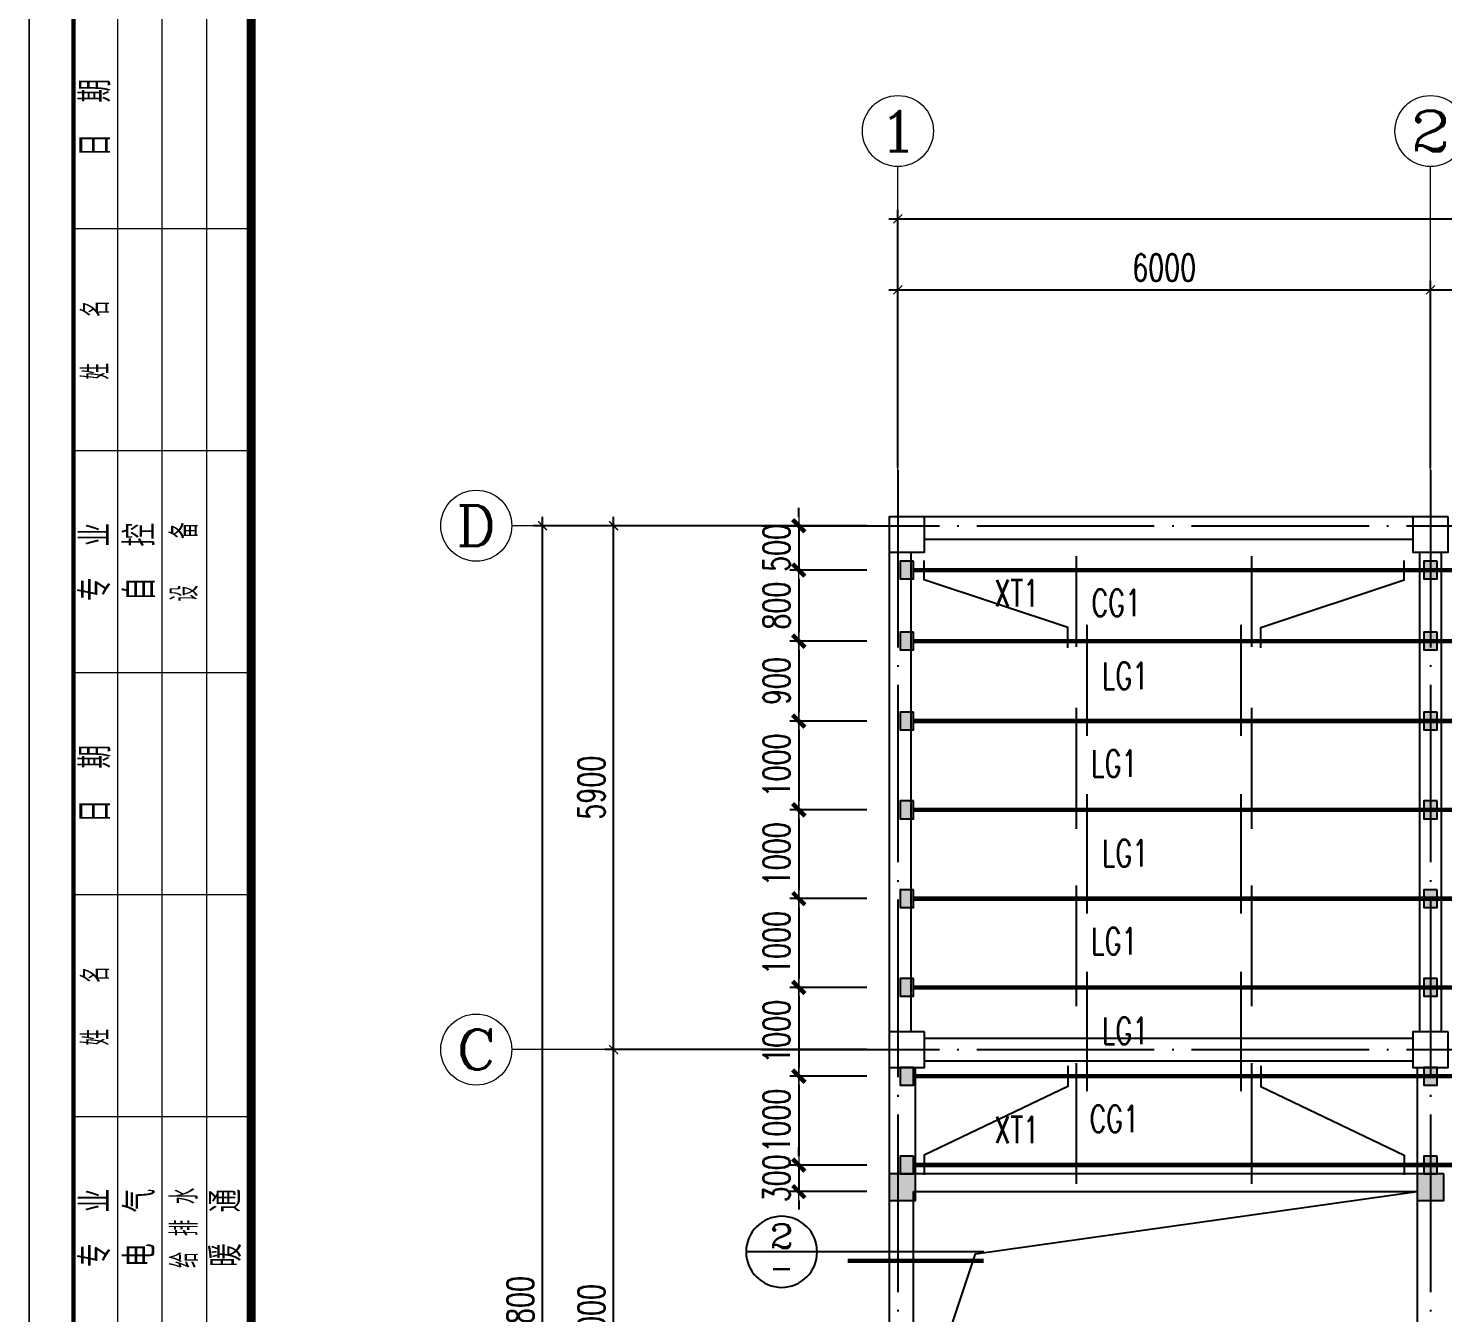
# Model space of a CAD drawing. Extents: x -21254 to 860439, y -324318 to 454338.
# Drawn here: x 716720 to 732654, y -156091 to -141626 of the extents above; entities that cross this region are included whole.
import ezdxf
from ezdxf.enums import TextEntityAlignment as Align

# ---------------------------------------------------------------- set-up
doc = ezdxf.new("R2010")
doc.units = 0
doc.header["$LTSCALE"] = 1000
doc.header["$MEASUREMENT"] = 0
doc.linetypes.add('DOTE', pattern=[2.42, 2, -0.2, 0.02, -0.2])
doc.layers.get('0').update_dxf_attribs({"linetype": 'CONTINUOUS'})
doc.layers.get('Defpoints').update_dxf_attribs({"linetype": 'CONTINUOUS', "lineweight": 5})
for name, color, linetype in [('AXIS_TEXT', 7, 'CONTINUOUS'), ('BEAM_CON', 4, 'CONTINUOUS'), ('BEAM_CONT', 4, 'CONTINUOUS'), ('COLU', 7, 'CONTINUOUS'), ('COLU_HATCH', 251, 'CONTINUOUS'), ('DIM_LIANG', 3, 'CONTINUOUS'), ('DIMENSION', 3, 'CONTINUOUS'), ('DOTE', 1, 'DOTE'), ('hole', 7, 'CONTINUOUS'), ('REIN', 1, 'CONTINUOUS')]:
    doc.layers.add(name, color=color, linetype=linetype)
doc.layers.add('DIM', color=3, linetype='CONTINUOUS', lineweight=5)
doc.layers.add('FRAME', color=3, linetype='CONTINUOUS', lineweight=5)
doc.styles.add('_TCH_AXIS', font='COMPLEX', dxfattribs={"bigfont": 'GBCBIG'})
doc.styles.add('COMPLEX', font='COMPLEX')
doc.styles.add('DXFS', font='txt.shx', dxfattribs={"width": 0.65, "bigfont": 'dxfs.shx'})
doc.styles.add('TSSD_Dimension', font='TXT.shx', dxfattribs={"width": 0.7, "bigfont": 'hztxt.shx'})
doc.dimstyles.new('TSSD_100_100$0', dxfattribs={"dimtxt": 300, "dimasz": 100, "dimexe": 100, "dimexo": 250, "dimgap": 100, "dimtad": 1, "dimdec": 0, "dimzin": 0, "dimdsep": 46, "dimtxsty": 'TSSD_Dimension', "dimblk1": '_tsdbk', "dimblk2": '_tsdbk', "dimsah": 1, "dimcen": 0, "dimdle": 100, "dimclrt": 7, "dimadec": 1, "dimazin": 0, "dimtfac": 1, "dimtdec": 0, "dimtix": 1, "dimtmove": 2, "dimatfit": 3, "dimldrblk": '_tsdbk', "dimfxl": 100, "dimtolj": 1, "dimtzin": 0, "dimarcsym": 0})

# ---------------------------------------------------------------- blocks, each defined once
blk = doc.blocks.new('_ARCHTICK')
at = {"color": 0, "linetype": 'ByBlock', "const_width": 0.15}
blk.add_lwpolyline([(-0.5, -0.5), (0.5, 0.5)], dxfattribs=at)
blk = doc.blocks.new('*D2068')
at = {"layer": 'Defpoints', "color": 0, "ltscale": 0.5, "transparency": 16777216}
for p in [(723313, -153128), (726416, -153128), (726416, -159128)]:
    blk.add_point(p, dxfattribs=at)
at = {"layer": 'DIM', "color": 0, "lineweight": -2, "ltscale": 0.5, "transparency": 16777216}
for p, q in [((723313, -159228), (723313, -153028)), ((726166, -153128), (723213, -153128)), ((726166, -159128), (723213, -159128))]:
    blk.add_line(p, q, dxfattribs=at)
at = {"layer": 'DIM', "color": 0, "lineweight": -2, "ltscale": 0.5, "transparency": 16777216, "xscale": 100, "yscale": 100, "zscale": 100}
for p, rotation in [((723313, -153128), 90), ((723313, -159128), 270)]:
    blk.add_blockref('_ARCHTICK', p, dxfattribs=dict(at, rotation=rotation))
at = {"layer": 'DIM', "color": 3, "ltscale": 0.5, "transparency": 16777216, "insert": (723063, -156128), "char_height": 300, "attachment_point": 5, "rotation": 90, "style": 'TSSD_Dimension'}
blk.add_mtext('\\A1;6000', dxfattribs=at)
blk = doc.blocks.new('*D2069')
at = {"layer": 'Defpoints', "color": 0, "ltscale": 0.5, "transparency": 16777216}
for p in [(723313, -147228), (725235, -147228), (725235, -153128)]:
    blk.add_point(p, dxfattribs=at)
at = {"layer": 'DIM', "color": 0, "lineweight": -2, "ltscale": 0.5, "transparency": 16777216}
for p, q in [((724985, -147228), (723213, -147228)), ((723313, -153228), (723313, -147128)), ((724985, -153128), (723213, -153128))]:
    blk.add_line(p, q, dxfattribs=at)
at = {"layer": 'DIM', "color": 0, "lineweight": -2, "ltscale": 0.5, "transparency": 16777216, "xscale": 100, "yscale": 100, "zscale": 100}
for p, rotation in [((723313, -147228), 90), ((723313, -153128), 270)]:
    blk.add_blockref('_ARCHTICK', p, dxfattribs=dict(at, rotation=rotation))
at = {"layer": 'DIM', "color": 3, "ltscale": 0.5, "transparency": 16777216, "insert": (723063, -150178), "char_height": 300, "attachment_point": 5, "rotation": 90, "style": 'TSSD_Dimension'}
blk.add_mtext('\\A1;5900', dxfattribs=at)
blk = doc.blocks.new('*D2070')
at = {"layer": 'Defpoints', "color": 0, "ltscale": 0.5, "transparency": 16777216}
for p in [(722513, -147228), (726416, -147228), (726416, -165028)]:
    blk.add_point(p, dxfattribs=at)
at = {"layer": 'DIM', "color": 0, "lineweight": -2, "ltscale": 0.5, "transparency": 16777216}
for p, q in [((726166, -147228), (722413, -147228)), ((722513, -165128), (722513, -147128)), ((726166, -165028), (722413, -165028))]:
    blk.add_line(p, q, dxfattribs=at)
at = {"layer": 'DIM', "color": 0, "lineweight": -2, "ltscale": 0.5, "transparency": 16777216, "xscale": 100, "yscale": 100, "zscale": 100}
for p, rotation in [((722513, -147228), 90), ((722513, -165028), 270)]:
    blk.add_blockref('_ARCHTICK', p, dxfattribs=dict(at, rotation=rotation))
at = {"layer": 'DIM', "color": 3, "ltscale": 0.5, "transparency": 16777216, "insert": (722263, -156128), "char_height": 300, "attachment_point": 5, "rotation": 90, "style": 'TSSD_Dimension'}
blk.add_mtext('\\A1;17800', dxfattribs=at)
blk = doc.blocks.new('*D2071')
at = {"layer": 'Defpoints', "color": 0, "ltscale": 0.5, "transparency": 16777216}
for p in [(732516, -144572), (726516, -146826), (732516, -146826)]:
    blk.add_point(p, dxfattribs=at)
at = {"layer": 'DIM', "color": 0, "lineweight": -2, "ltscale": 0.5, "transparency": 16777216}
for p, q in [((726516, -146576), (726516, -144472)), ((732516, -146576), (732516, -144472)), ((726416, -144572), (732616, -144572))]:
    blk.add_line(p, q, dxfattribs=at)
at = {"layer": 'DIM', "color": 0, "lineweight": -2, "ltscale": 0.5, "transparency": 16777216, "xscale": 100, "yscale": 100, "zscale": 100, "rotation": 180}
blk.add_blockref('_ARCHTICK', (726516, -144572), dxfattribs=at)
at = {"layer": 'DIM', "color": 0, "lineweight": -2, "ltscale": 0.5, "transparency": 16777216, "xscale": 100, "yscale": 100, "zscale": 100}
blk.add_blockref('_ARCHTICK', (732516, -144572), dxfattribs=at)
at = {"layer": 'DIM', "color": 3, "ltscale": 0.5, "transparency": 16777216, "insert": (729516, -144322), "char_height": 300, "attachment_point": 5, "style": 'TSSD_Dimension'}
blk.add_mtext('\\A1;6000', dxfattribs=at)
blk = doc.blocks.new('*D2072')
at = {"layer": 'Defpoints', "color": 0, "ltscale": 0.5, "transparency": 16777216}
for p in [(738516, -144572), (732516, -146826), (738516, -146826)]:
    blk.add_point(p, dxfattribs=at)
at = {"layer": 'DIM', "color": 0, "lineweight": -2, "ltscale": 0.5, "transparency": 16777216}
for p, q in [((732516, -146576), (732516, -144472)), ((738516, -146576), (738516, -144472)), ((732416, -144572), (738616, -144572))]:
    blk.add_line(p, q, dxfattribs=at)
at = {"layer": 'DIM', "color": 0, "lineweight": -2, "ltscale": 0.5, "transparency": 16777216, "xscale": 100, "yscale": 100, "zscale": 100, "rotation": 180}
blk.add_blockref('_ARCHTICK', (732516, -144572), dxfattribs=at)
at = {"layer": 'DIM', "color": 0, "lineweight": -2, "ltscale": 0.5, "transparency": 16777216, "xscale": 100, "yscale": 100, "zscale": 100}
blk.add_blockref('_ARCHTICK', (738516, -144572), dxfattribs=at)
at = {"layer": 'DIM', "color": 3, "ltscale": 0.5, "transparency": 16777216, "insert": (735516, -144322), "char_height": 300, "attachment_point": 5, "style": 'TSSD_Dimension'}
blk.add_mtext('\\A1;6000', dxfattribs=at)
blk = doc.blocks.new('*D2077')
at = {"layer": 'Defpoints', "color": 0, "ltscale": 0.5, "transparency": 16777216}
for p in [(761816, -143772), (726516, -146826), (761816, -146826)]:
    blk.add_point(p, dxfattribs=at)
at = {"layer": 'DIM', "color": 0, "lineweight": -2, "ltscale": 0.5, "transparency": 16777216}
for p, q in [((726516, -146576), (726516, -143672)), ((761816, -146576), (761816, -143672)), ((726416, -143772), (761916, -143772))]:
    blk.add_line(p, q, dxfattribs=at)
at = {"layer": 'DIM', "color": 0, "lineweight": -2, "ltscale": 0.5, "transparency": 16777216, "xscale": 100, "yscale": 100, "zscale": 100, "rotation": 180}
blk.add_blockref('_ARCHTICK', (726516, -143772), dxfattribs=at)
at = {"layer": 'DIM', "color": 0, "lineweight": -2, "ltscale": 0.5, "transparency": 16777216, "xscale": 100, "yscale": 100, "zscale": 100}
blk.add_blockref('_ARCHTICK', (761816, -143772), dxfattribs=at)
at = {"layer": 'DIM', "color": 3, "ltscale": 0.5, "transparency": 16777216, "insert": (744166, -143522), "char_height": 300, "attachment_point": 5, "style": 'TSSD_Dimension'}
blk.add_mtext('\\A1;35300', dxfattribs=at)
blk = doc.blocks.new('_AXISO')
blk.add_circle((0, 0), 0.5)
at = {"layer": 'AXIS_TEXT', "style": 'COMPLEX', "width": 1.041667}
blk.add_attdef('A', text='', height=0.56, dxfattribs=at).set_placement((-0.25, -0.28), (0.25, -0.28), align=Align.FIT)
blk = doc.blocks.new('BW-21951805', base_point=(627287, -142803))
at = {"layer": 'COLU_HATCH'}
for points in [[(627587, -139603), (627287, -139603), (627287, -139903), (627587, -139903)], [(633537, -139603), (633237, -139603), (633237, -139903), (633537, -139903)]]:
    blk.add_hatch(color=256, dxfattribs=at).paths.add_polyline_path(points)
at = {"layer": 'COLU'}
for points in [[(627587, -139603), (627287, -139603), (627287, -139903), (627587, -139903)], [(633537, -139603), (633237, -139603), (633237, -139903), (633537, -139903)]]:
    blk.add_lwpolyline(points, close=True, dxfattribs=at)
blk = doc.blocks.new('BW-22657803', base_point=(499356, -128729))
at = {"layer": 'COLU_HATCH'}
for points in [[(499506, -122029), (499356, -122029), (499356, -121829), (499506, -121829)], [(499506, -123029), (499356, -123029), (499356, -122829), (499506, -122829)], [(499506, -124029), (499356, -124029), (499356, -123829), (499506, -123829)], [(499506, -125029), (499356, -125029), (499356, -124829), (499506, -124829)], [(499506, -126029), (499356, -126029), (499356, -125829), (499506, -125829)], [(499506, -127029), (499356, -127029), (499356, -126829), (499506, -126829)], [(499506, -127929), (499356, -127929), (499356, -127729), (499506, -127729)], [(499506, -128729), (499356, -128729), (499356, -128529), (499506, -128529)]]:
    blk.add_hatch(color=256, dxfattribs=at).paths.add_polyline_path(points)
at = {"layer": 'COLU'}
for points in [[(499506, -122029), (499356, -122029), (499356, -121829), (499506, -121829)], [(499506, -123029), (499356, -123029), (499356, -122829), (499506, -122829)], [(499506, -124029), (499356, -124029), (499356, -123829), (499506, -123829)], [(499506, -125029), (499356, -125029), (499356, -124829), (499506, -124829)], [(499506, -126029), (499356, -126029), (499356, -125829), (499506, -125829)], [(499506, -127029), (499356, -127029), (499356, -126829), (499506, -126829)], [(499506, -127929), (499356, -127929), (499356, -127729), (499506, -127729)], [(499506, -128729), (499356, -128729), (499356, -128529), (499506, -128529)]]:
    blk.add_lwpolyline(points, close=True, dxfattribs=at)
blk = doc.blocks.new('_tsdbk')
blk.add_line((-1, 0), (1.5, 0))
at = {"const_width": 0.5}
blk.add_lwpolyline([(-0.7, -0.7), (0.7, 0.7)], dxfattribs=at)
blk = doc.blocks.new('*D2101')
at = {"layer": 'Defpoints', "color": 0, "transparency": 16777216}
for p in [(726416, -147228), (725400, -147728), (726416, -147728)]:
    blk.add_point(p, dxfattribs=at)
at = {"layer": 'DIM', "color": 0, "lineweight": -2, "transparency": 16777216}
for p, q in [((725400, -147128), (725400, -147028)), ((726166, -147228), (725300, -147228)), ((725400, -147228), (725400, -147728)), ((726166, -147728), (725300, -147728)), ((725400, -147828), (725400, -147928))]:
    blk.add_line(p, q, dxfattribs=at)
at = {"layer": 'DIM', "color": 0, "lineweight": -2, "transparency": 16777216, "xscale": 100, "yscale": 100, "zscale": 100}
for p, rotation in [((725400, -147228), 269.9999999999999), ((725400, -147728), 89.99999999999994)]:
    blk.add_blockref('_tsdbk', p, dxfattribs=dict(at, rotation=rotation))
at = {"layer": 'DIM', "color": 7, "transparency": 16777216, "insert": (725150, -147478), "char_height": 300, "attachment_point": 5, "rotation": 90, "style": 'TSSD_Dimension'}
blk.add_mtext('\\A1;500', dxfattribs=at)
blk = doc.blocks.new('*D2102')
at = {"layer": 'Defpoints', "color": 0, "transparency": 16777216}
for p in [(726416, -147728), (725400, -148528), (726416, -148528)]:
    blk.add_point(p, dxfattribs=at)
at = {"layer": 'DIM', "color": 0, "lineweight": -2, "transparency": 16777216}
for p, q in [((726166, -147728), (725300, -147728)), ((725400, -147828), (725400, -148428)), ((726166, -148528), (725300, -148528))]:
    blk.add_line(p, q, dxfattribs=at)
at = {"layer": 'DIM', "color": 0, "lineweight": -2, "transparency": 16777216, "xscale": 100, "yscale": 100, "zscale": 100}
for p, rotation in [((725400, -147728), 89.99999999999993), ((725400, -148528), 269.9999999999999)]:
    blk.add_blockref('_tsdbk', p, dxfattribs=dict(at, rotation=rotation))
at = {"layer": 'DIM', "color": 7, "transparency": 16777216, "insert": (725150, -148128), "char_height": 300, "attachment_point": 5, "rotation": 90, "style": 'TSSD_Dimension'}
blk.add_mtext('\\A1;800', dxfattribs=at)
blk = doc.blocks.new('*D2103')
at = {"layer": 'Defpoints', "color": 0, "transparency": 16777216}
for p in [(726416, -148528), (725400, -149428), (726416, -149428)]:
    blk.add_point(p, dxfattribs=at)
at = {"layer": 'DIM', "color": 0, "lineweight": -2, "transparency": 16777216}
for p, q in [((726166, -148528), (725300, -148528)), ((725400, -148628), (725400, -149328)), ((726166, -149428), (725300, -149428))]:
    blk.add_line(p, q, dxfattribs=at)
at = {"layer": 'DIM', "color": 0, "lineweight": -2, "transparency": 16777216, "xscale": 100, "yscale": 100, "zscale": 100}
for p, rotation in [((725400, -148528), 89.99999999999993), ((725400, -149428), 269.9999999999999)]:
    blk.add_blockref('_tsdbk', p, dxfattribs=dict(at, rotation=rotation))
at = {"layer": 'DIM', "color": 7, "transparency": 16777216, "insert": (725150, -148978), "char_height": 300, "attachment_point": 5, "rotation": 90, "style": 'TSSD_Dimension'}
blk.add_mtext('\\A1;900', dxfattribs=at)
blk = doc.blocks.new('*D2104')
at = {"layer": 'Defpoints', "color": 0, "transparency": 16777216}
for p in [(726416, -149428), (725400, -150428), (726416, -150428)]:
    blk.add_point(p, dxfattribs=at)
at = {"layer": 'DIM', "color": 0, "lineweight": -2, "transparency": 16777216}
for p, q in [((726166, -149428), (725300, -149428)), ((725400, -149528), (725400, -150328)), ((726166, -150428), (725300, -150428))]:
    blk.add_line(p, q, dxfattribs=at)
at = {"layer": 'DIM', "color": 0, "lineweight": -2, "transparency": 16777216, "xscale": 100, "yscale": 100, "zscale": 100}
for p, rotation in [((725400, -149428), 89.99999999999993), ((725400, -150428), 269.9999999999999)]:
    blk.add_blockref('_tsdbk', p, dxfattribs=dict(at, rotation=rotation))
at = {"layer": 'DIM', "color": 7, "transparency": 16777216, "insert": (725150, -149928), "char_height": 300, "attachment_point": 5, "rotation": 90, "style": 'TSSD_Dimension'}
blk.add_mtext('\\A1;1000', dxfattribs=at)
blk = doc.blocks.new('*D2105')
at = {"layer": 'Defpoints', "color": 0, "transparency": 16777216}
for p in [(726416, -150428), (725400, -151428), (726416, -151428)]:
    blk.add_point(p, dxfattribs=at)
at = {"layer": 'DIM', "color": 0, "lineweight": -2, "transparency": 16777216}
for p, q in [((726166, -150428), (725300, -150428)), ((725400, -150528), (725400, -151328)), ((726166, -151428), (725300, -151428))]:
    blk.add_line(p, q, dxfattribs=at)
at = {"layer": 'DIM', "color": 0, "lineweight": -2, "transparency": 16777216, "xscale": 100, "yscale": 100, "zscale": 100}
for p, rotation in [((725400, -150428), 89.99999999999993), ((725400, -151428), 269.9999999999999)]:
    blk.add_blockref('_tsdbk', p, dxfattribs=dict(at, rotation=rotation))
at = {"layer": 'DIM', "color": 7, "transparency": 16777216, "insert": (725150, -150928), "char_height": 300, "attachment_point": 5, "rotation": 90, "style": 'TSSD_Dimension'}
blk.add_mtext('\\A1;1000', dxfattribs=at)
blk = doc.blocks.new('*D2106')
at = {"layer": 'Defpoints', "color": 0, "transparency": 16777216}
for p in [(726416, -151428), (725400, -152428), (726416, -152428)]:
    blk.add_point(p, dxfattribs=at)
at = {"layer": 'DIM', "color": 0, "lineweight": -2, "transparency": 16777216}
for p, q in [((726166, -151428), (725300, -151428)), ((725400, -151528), (725400, -152328)), ((726166, -152428), (725300, -152428))]:
    blk.add_line(p, q, dxfattribs=at)
at = {"layer": 'DIM', "color": 0, "lineweight": -2, "transparency": 16777216, "xscale": 100, "yscale": 100, "zscale": 100}
for p, rotation in [((725400, -151428), 89.99999999999993), ((725400, -152428), 269.9999999999999)]:
    blk.add_blockref('_tsdbk', p, dxfattribs=dict(at, rotation=rotation))
at = {"layer": 'DIM', "color": 7, "transparency": 16777216, "insert": (725150, -151928), "char_height": 300, "attachment_point": 5, "rotation": 90, "style": 'TSSD_Dimension'}
blk.add_mtext('\\A1;1000', dxfattribs=at)
blk = doc.blocks.new('*D2107')
at = {"layer": 'Defpoints', "color": 0, "transparency": 16777216}
for p in [(726416, -152428), (725400, -153428), (726416, -153428)]:
    blk.add_point(p, dxfattribs=at)
at = {"layer": 'DIM', "color": 0, "lineweight": -2, "transparency": 16777216}
for p, q in [((726166, -152428), (725300, -152428)), ((725400, -152528), (725400, -153328)), ((726166, -153428), (725300, -153428))]:
    blk.add_line(p, q, dxfattribs=at)
at = {"layer": 'DIM', "color": 0, "lineweight": -2, "transparency": 16777216, "xscale": 100, "yscale": 100, "zscale": 100}
for p, rotation in [((725400, -152428), 89.99999999999993), ((725400, -153428), 269.9999999999999)]:
    blk.add_blockref('_tsdbk', p, dxfattribs=dict(at, rotation=rotation))
at = {"layer": 'DIM', "color": 7, "transparency": 16777216, "insert": (725150, -152928), "char_height": 300, "attachment_point": 5, "rotation": 90, "style": 'TSSD_Dimension'}
blk.add_mtext('\\A1;1000', dxfattribs=at)
blk = doc.blocks.new('*D2108')
at = {"layer": 'Defpoints', "color": 0, "transparency": 16777216}
for p in [(726416, -153428), (725400, -154428), (726416, -154428)]:
    blk.add_point(p, dxfattribs=at)
at = {"layer": 'DIM', "color": 0, "lineweight": -2, "transparency": 16777216}
for p, q in [((726166, -153428), (725300, -153428)), ((725400, -153528), (725400, -154328)), ((726166, -154428), (725300, -154428))]:
    blk.add_line(p, q, dxfattribs=at)
at = {"layer": 'DIM', "color": 0, "lineweight": -2, "transparency": 16777216, "xscale": 100, "yscale": 100, "zscale": 100}
for p, rotation in [((725400, -153428), 89.99999999999993), ((725400, -154428), 269.9999999999999)]:
    blk.add_blockref('_tsdbk', p, dxfattribs=dict(at, rotation=rotation))
at = {"layer": 'DIM', "color": 7, "transparency": 16777216, "insert": (725150, -153928), "char_height": 300, "attachment_point": 5, "rotation": 90, "style": 'TSSD_Dimension'}
blk.add_mtext('\\A1;1000', dxfattribs=at)
blk = doc.blocks.new('*D2109')
at = {"layer": 'Defpoints', "color": 0, "transparency": 16777216}
for p in [(726416, -154428), (725400, -154728), (726416, -154728)]:
    blk.add_point(p, dxfattribs=at)
at = {"layer": 'DIM', "color": 0, "lineweight": -2, "transparency": 16777216}
for p, q in [((725400, -154328), (725400, -154228)), ((726166, -154428), (725300, -154428)), ((725400, -154428), (725400, -154728)), ((726166, -154728), (725300, -154728)), ((725400, -154828), (725400, -154928))]:
    blk.add_line(p, q, dxfattribs=at)
at = {"layer": 'DIM', "color": 0, "lineweight": -2, "transparency": 16777216, "xscale": 100, "yscale": 100, "zscale": 100}
for p, rotation in [((725400, -154428), 269.9999999999999), ((725400, -154728), 89.99999999999994)]:
    blk.add_blockref('_tsdbk', p, dxfattribs=dict(at, rotation=rotation))
at = {"layer": 'DIM', "color": 7, "transparency": 16777216, "insert": (725150, -154578), "char_height": 300, "attachment_point": 5, "rotation": 90, "style": 'TSSD_Dimension'}
blk.add_mtext('\\A1;300', dxfattribs=at)
blk = doc.blocks.new('索引号')
at = {"layer": 'DIMENSION'}
blk.add_line((0, 0), (800, 0), dxfattribs=at)
blk.add_circle((400, 0), 400, dxfattribs=at)
at = {"layer": 'DIMENSION', "style": 'COMPLEX'}
for tag, width, p, p2 in [('1', 2.333333, (264, 40), (536, 40)), ('-', 1.166667, (264, -312), (536, -312))]:
    blk.add_attdef(tag, text='', height=272, dxfattribs=dict(at, width=width)).set_placement(p, p2, align=Align.FIT)
blk = doc.blocks.new('BW-43091906', base_point=(-152259, 7688, 0))
at = {"layer": 'FRAME'}
for points, const_width in [([(-152259, 49688), (-152259, 7688), (-92859, 7688), (-92859, 49688)], 20), ([(-149759, 48688), (-149759, 8688), (-93859, 8688), (-93859, 48688)], 100)]:
    blk.add_lwpolyline(points, close=True, dxfattribs=dict(at, const_width=const_width))
at = {"layer": 'FRAME', "const_width": 50}
blk.add_lwpolyline([(-149759, 48688), (-151759, 48688), (-151759, 26188), (-149759, 26188)], dxfattribs=at)
at = {"layer": 'FRAME'}
for points in [[(-151259, 26188), (-151259, 48688)], [(-150759, 26188), (-150759, 48688)], [(-150259, 26188), (-150259, 48688)], [(-149759, 46188), (-151759, 46188)], [(-149759, 43688), (-151759, 43688)], [(-149759, 41188), (-151759, 41188)], [(-149759, 38688), (-151759, 38688)], [(-149759, 36188), (-151759, 36188)]]:
    blk.add_lwpolyline(points, dxfattribs=at)
at = {"layer": 'FRAME', "char_height": 300, "attachment_point": 5, "rotation": 90, "style": 'DXFS'}
for s, insert, width in [('{\\f宋体|b0|i0|c134|p2;日\\Ftxt.shx,dxfs.shx|c134;  \\f宋体|b0|i0|c134|p2;期\\P}', (-151509, 47438), 1132.5), ('姓   名', (-151509, 44938), 1185), ('{\\f宋体|b0|i0|c134|p2;自\\Ftxt.shx,dxfs.shx|c134;  \\f宋体|b0|i0|c134|p2;控\\P}', (-151009, 42438), 1148.25), ('设   备', (-150509, 42438), 1227), ('{\\f宋体|b0|i0|c134|p2;专\\Ftxt.shx,dxfs.shx|c134;  \\f宋体|b0|i0|c134|p2;业\\P}', (-151509, 42438), 1203.38), ('{\\f宋体|b0|i0|c134|p2;日\\Ftxt.shx,dxfs.shx|c134;  \\f宋体|b0|i0|c134|p2;期\\P}', (-151509, 39938), 1132.5), ('姓   名', (-151509, 37438), 1185), ('给 排 水', (-150509, 34938), 1352.62), ('{\\f宋体|b0|i0|c134|p2;专\\Ftxt.shx,dxfs.shx|c134;  \\f宋体|b0|i0|c134|p2;业\\P}', (-151509, 34938), 1203.38), ('{\\f宋体|b0|i0|c134|p2;电\\Ftxt.shx,dxfs.shx|c134;  \\f宋体|b0|i0|c134|p2;气\\P}', (-151009, 34938), 1182.38), ('{\\f宋体|b0|i0|c134|p2;暖\\Ftxt.shx,dxfs.shx|c134;  \\f宋体|b0|i0|c134|p2;通\\P}', (-150039, 34938), 1200.75)]:
    blk.add_mtext(s, dxfattribs=dict(at, insert=insert, width=width))

msp = doc.modelspace()

# ---------------------------------------------------------------- linework, layer by layer
at = {"layer": 'BEAM_CON'}
for p, q in [((728528.779, -148590.811), (728528.779, -147570.076)), ((730503.884, -148590.811), (730503.884, -147570.076)), ((728650.116, -149595.747), (728650.116, -148344.865)), ((730382.547, -149595.747), (730382.547, -148344.865)), ((728528.779, -150640.868), (728528.779, -149280.346)), ((730503.884, -150640.868), (730503.884, -149280.346)), ((728650.116, -151595.747), (728650.116, -150250.952)), ((730382.547, -151595.747), (730382.547, -150250.952)), ((728528.779, -152640.868), (728528.779, -151280.346)), ((730503.884, -152640.868), (730503.884, -151280.346)), ((728650.116, -153595.747), (728650.116, -152250.952)), ((730382.547, -153595.747), (730382.547, -152250.952)), ((728528.779, -154640.868), (728528.779, -153280.346)), ((730503.884, -154640.868), (730503.884, -153280.346))]:
    msp.add_line(p, q, dxfattribs=at)
for points in [[(728429.546, -148604.669), (728429.546, -148374.112), (726811.445, -147837.099), (726811.445, -147618.716)], [(730603.117, -148604.669), (730603.117, -148374.112), (732221.219, -147837.099), (732221.219, -147618.716)], [(728429.546, -153312.629), (728429.546, -153543.186), (726811.445, -154318.716), (726811.445, -154537.099)], [(730603.117, -153312.629), (730603.117, -153543.186), (732221.219, -154318.716), (732221.219, -154537.099)]]:
    msp.add_lwpolyline(points, dxfattribs=at)
at = {"layer": 'BEAM_CONT'}
for p, q in [((732316.332, -147127.907), (726816.332, -147127.907)), ((726816.332, -147377.907), (732316.332, -147377.907)), ((726416.332, -147527.907), (726416.332, -152927.907)), ((726666.332, -152927.907), (726666.332, -147527.907)), ((732391.332, -147527.907), (732391.332, -152927.907)), ((732641.332, -152927.907), (732641.332, -147527.907)), ((732316.332, -153002.907), (726816.332, -153002.907)), ((726816.332, -153252.907), (732316.332, -153252.907)), ((726416.332, -153327.907), (726416.331, -158927.907)), ((726716.325, -154527.907), (726716.332, -153327.907)), ((732366.332, -153327.907), (732366.332, -154527.907)), ((732366.332, -154527.907), (726716.325, -154527.907)), ((726691.319, -157527.907), (726691.324, -154727.907)), ((726691.324, -154727.907), (732366.332, -154727.907)), ((732366.332, -154727.907), (732366.332, -157527.907))]:
    msp.add_line(p, q, dxfattribs=at)
at = {"layer": 'COLU'}
for points in [[(726816.332, -147127.907), (726416.332, -147127.907), (726416.332, -147527.907), (726816.332, -147527.907)], [(732716.332, -147127.907), (732316.332, -147127.907), (732316.332, -147527.907), (732716.332, -147527.907)], [(726816.332, -152927.907), (726416.332, -152927.907), (726416.332, -153327.907), (726816.332, -153327.907)], [(732716.332, -152927.907), (732316.332, -152927.907), (732316.332, -153327.907), (732716.332, -153327.907)]]:
    msp.add_lwpolyline(points, close=True, dxfattribs=at)
at = {"layer": 'DIM', "ltscale": 0.5}
for p, q in [((726516.332, -146825.686), (726516.332, -143183.241)), ((732516.332, -146825.686), (732516.332, -143183.241)), ((725234.552, -147227.907), (722166.697, -147227.907)), ((725234.552, -153127.907), (722166.697, -153127.907))]:
    msp.add_line(p, q, dxfattribs=at)
at = {"layer": 'DIMENSION'}
msp.add_line((727484.33, -155405.873), (725606.491, -155405.873), dxfattribs=at)
at = {"layer": 'DIMENSION', "const_width": 50}
msp.add_lwpolyline([(727484.33, -155505.873), (725951.062, -155505.873)], dxfattribs=at)
at = {"layer": 'DOTE', "linetype": 'DOTE'}
for p, q in [((726516.332, -146598.953), (726516.332, -166520.731)), ((732516.332, -146598.953), (732516.332, -166520.731)), ((724984.552, -147227.907), (762965.816, -147227.907)), ((724984.552, -153127.907), (762965.816, -153127.907))]:
    msp.add_line(p, q, dxfattribs=at)
at = {"layer": 'hole'}
msp.add_lwpolyline([(726691.319, -157527.907), (727391.319, -155427.907), (732366.332, -154727.907)], dxfattribs=at)
at = {"layer": 'REIN', "const_width": 50}
for points in [[(726691.321, -147727.907), (750516.332, -147727.907)], [(726691.321, -148527.907), (750516.332, -148527.907)], [(726691.321, -149427.907), (750516.332, -149427.907)], [(726691.321, -150427.907), (750516.332, -150427.907)], [(726691.321, -151427.907), (750516.332, -151427.907)], [(726691.321, -152427.907), (750516.332, -152427.907)], [(726691.321, -153427.907), (750516.332, -153427.907)], [(726691.321, -154427.907), (750516.332, -154427.907)]]:
    msp.add_lwpolyline(points, dxfattribs=at)

# ---------------------------------------------------------------- block references
at = {"layer": 'DIM', "ltscale": 0.5}
ref = msp.add_blockref('_AXISO', (726516.332, -142783.241), dxfattribs=dict(at, xscale=800, yscale=800, zscale=800))
ref.add_attrib('A', '1', dxfattribs={"layer": 'AXIS_TEXT', "height": 452.548, "style": '_TCH_AXIS', "width": 2.333333}).set_placement((726290.058, -143009.515), (726742.606, -143009.515), align=Align.FIT)
ref = msp.add_blockref('_AXISO', (732516.332, -142783.241), dxfattribs=dict(at, xscale=800, yscale=800, zscale=800))
ref.add_attrib('A', '2', dxfattribs={"layer": 'AXIS_TEXT', "height": 452.548, "style": '_TCH_AXIS', "width": 1.5}).set_placement((732290.058, -143009.515), (732742.606, -143009.515), align=Align.FIT)
ref = msp.add_blockref('_AXISO', (721766.697, -147227.907), dxfattribs=dict(at, xscale=800, yscale=800, zscale=800))
ref.add_attrib('A', 'D', dxfattribs={"layer": 'AXIS_TEXT', "height": 452.548, "style": '_TCH_AXIS', "width": 1.235294}).set_placement((721540.423, -147454.181), (721992.971, -147454.181), align=Align.FIT)
ref = msp.add_blockref('_AXISO', (721766.697, -153127.907), dxfattribs=dict(at, xscale=800, yscale=800, zscale=800))
ref.add_attrib('A', 'C', dxfattribs={"layer": 'AXIS_TEXT', "height": 452.548, "style": '_TCH_AXIS', "width": 1.4}).set_placement((721540.423, -153354.181), (721992.971, -153354.181), align=Align.FIT)
at = {"layer": 'DIM_LIANG', "xscale": -1, "rotation": 180}
for p in [(726541.321, -147627.907), (732441.332, -147627.907)]:
    msp.add_blockref('BW-22657803', p, dxfattribs=at)
at = {"layer": 'DIM_LIANG'}
msp.add_blockref('BW-21951805', (726416.331, -157727.907), dxfattribs=at)
at = {"layer": 'DIMENSION'}
msp.add_blockref('BW-43091906', (716729.754, -182385.877, 0), dxfattribs=at)
ref = msp.add_blockref('索引号', (725606.491, -155405.873), dxfattribs=dict(at, xscale=-1))
ref.add_attrib('-', '-', dxfattribs={"height": 272, "style": 'COMPLEX', "width": 1.166667}).set_placement((725070.491, -155717.873), (725342.491, -155717.873), align=Align.FIT)
ref.add_attrib('1', '2', dxfattribs={"height": 272, "style": 'COMPLEX', "width": 1.5}).set_placement((725070.491, -155365.873), (725342.491, -155365.873), align=Align.FIT)

# ---------------------------------------------------------------- texts
at = {"layer": 'DIM_LIANG', "style": 'DXFS', "width": 0.7}
for s, p in [('XT1', (727855.554, -148137.616)), ('CG1', (728975.485, -148246.571)), ('LG1', (729074.981, -149067.304)), ('LG1', (728953.644, -150057.605)), ('LG1', (729074.981, -151067.304)), ('LG1', (728953.644, -152057.605)), ('LG1', (729074.981, -153067.304)), ('CG1', (728953.644, -154057.605)), ('XT1', (727855.554, -154181.003))]:
    msp.add_text(s, height=300, dxfattribs=at).set_placement(p, align=Align.CENTER)

# ---------------------------------------------------------------- dimensions: what is measured, and where the dimension line sits
at = {"layer": 'DIM', "ltscale": 0.5}
for p1, p2, distance, picture, middle in [((726516.332, -146825.686), (761816.332, -146825.686), 3053.603, '*D2077', (744166.332, -143522.082)), ((726516.332, -146825.686), (732516.332, -146825.686), 2253.603, '*D2071', (729516.332, -144322.082)), ((732516.332, -146825.686), (738516.332, -146825.686), 2253.603, '*D2072', (735516.332, -144322.082)), ((726416.331, -165027.907), (726416.331, -147227.907), 3903.371, '*D2070', (722262.96, -156127.907)), ((725234.552, -153127.907), (725234.552, -147227.907), 1921.592, '*D2069', (723062.96, -150177.907)), ((726416.331, -159127.907), (726416.331, -153127.907), 3103.371, '*D2068', (723062.96, -156127.907))]:
    dim = msp.add_aligned_dim(p1=p1, p2=p2, distance=distance, dimstyle='TSSD_100_100$0', override={"dimblk": 'ARCHTICK', "dimsah": 0, "dimclrt": 3, "dimadec": 0, "dimfxl": 1}, dxfattribs=at)
    dim.commit()
    dim.dimension.update_dxf_attribs({"geometry": picture, "text_midpoint": middle})
at = {"layer": 'DIM'}
for base, p1, p2, picture, middle in [((725399.849, -147727.907), (726416.331, -147227.907), (726416.331, -147727.907), '*D2101', (725149.849, -147477.907)), ((725399.849, -148527.907), (726416.331, -147727.907), (726416.331, -148527.907), '*D2102', (725149.849, -148127.907)), ((725399.849, -149427.907), (726416.331, -148527.907), (726416.331, -149427.907), '*D2103', (725149.849, -148977.907)), ((725399.849, -150427.907), (726416.331, -149427.907), (726416.331, -150427.907), '*D2104', (725149.849, -149927.907)), ((725399.849, -151427.907), (726416.331, -150427.907), (726416.331, -151427.907), '*D2105', (725149.849, -150927.907)), ((725399.849, -152427.907), (726416.331, -151427.907), (726416.331, -152427.907), '*D2106', (725149.849, -151927.907)), ((725399.849, -153427.907), (726416.331, -152427.907), (726416.331, -153427.907), '*D2107', (725149.849, -152927.907)), ((725399.849, -154427.907), (726416.331, -153427.907), (726416.331, -154427.907), '*D2108', (725149.849, -153927.907)), ((725399.849, -154727.907), (726416.331, -154427.907), (726416.331, -154727.907), '*D2109', (725149.849, -154577.907))]:
    dim = msp.add_linear_dim(base=base, p1=p1, p2=p2, angle=270, dimstyle='TSSD_100_100$0', dxfattribs=at)
    dim.commit()
    dim.dimension.update_dxf_attribs({"geometry": picture, "text_midpoint": middle})

doc.saveas('drawing.dxf')
